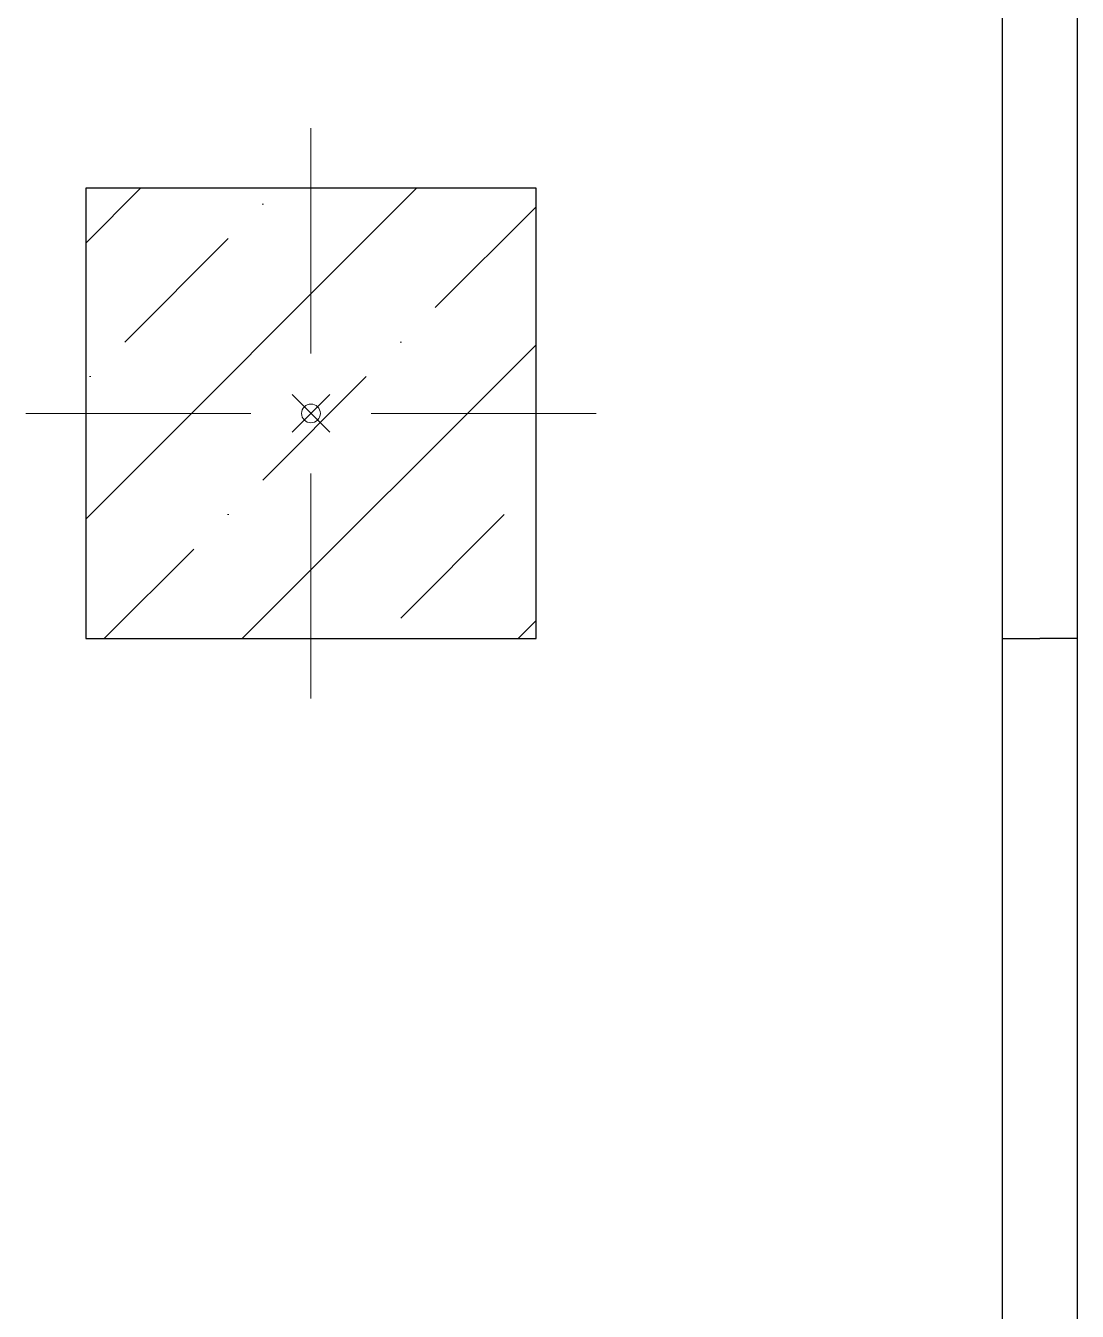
# Model space of a CAD drawing. Extents: x -3873 to 164127, y 7129 to 96529.
# Drawn here: x 57137 to 58538, y 70133 to 71847 of the extents above; entities that cross this region are included whole.
import ezdxf

# ---------------------------------------------------------------- set-up
doc = ezdxf.new("R2010")
doc.units = 0
doc.header["$PDMODE"] = 35
doc.header["$PDSIZE"] = 25
doc.layers.add('BUILDING', color=2, linetype='CONTINUOUS')
doc.layers.add('Конструктив - Колонны', color=7, linetype='CONTINUOUS')
doc.layers.add('Конструктив - Колонны_Ном._пера__1', color=7, linetype='CONTINUOUS', lineweight=25)
doc.layers.add('Конструктив - Колонны_Ном._пера__168', color=7, linetype='CONTINUOUS', lineweight=13, true_color=0x03e77f)
doc.layers.add('Конструктив - Колонны_Ном._пера__202', color=7, linetype='CONTINUOUS', lineweight=13, true_color=0xde8d00)

# ---------------------------------------------------------------- blocks, each defined once
blk = doc.blocks.new('Колонна_27', base_point=(-30000, 48000))
at = {"layer": 'Конструктив - Колонны_Ном._пера__202', "linetype": 'Continuous'}
h = blk.add_hatch(dxfattribs=at)
h.set_pattern_fill('ЖЕЛЕЗОБЕТОН__ГОСТ_', color=256, style=0, pattern_type=2)
h.set_pattern_definition([(45, (0, 0), (-183.8478, 183.8478), []), (45, (-91.92, 91.92), (-183.8478, 183.8478), [195, -65, 0, -65])])
h.paths.add_polyline_path([(-30300, 47700), (-29700, 47700), (-29700, 48300), (-30300, 48300)])
at = {"layer": 'Конструктив - Колонны_Ном._пера__1', "linetype": 'Continuous'}
for p, q in [((-29700, 48300), (-30300, 48300)), ((-30300, 48300), (-30300, 47700)), ((-29700, 47700), (-29700, 48300)), ((-30300, 47700), (-29700, 47700))]:
    blk.add_line(p, q, dxfattribs=at)
at = {"layer": 'Конструктив - Колонны_Ном._пера__168', "linetype": 'Continuous'}
for p, q in [((-30000, 48080), (-30000, 48380)), ((-30080, 48000), (-30380, 48000)), ((-29920, 48000), (-29620, 48000)), ((-30000, 47920), (-30000, 47620))]:
    blk.add_line(p, q, dxfattribs=at)
blk.add_point((-30000, 48000), dxfattribs=at)

msp = doc.modelspace()

# ---------------------------------------------------------------- linework, layer by layer
at = {"layer": 'BUILDING', "color": 2, "linetype": 'BYBLOCK'}
for p, q in [((58437.7, 75642.4), (58437.7, 71030)), ((58437.7, 71030), (58487.7, 71030)), ((58437.7, 71030), (58437.7, 66180)), ((58437.7, 71030), (58487.7, 71030))]:
    msp.add_line(p, q, dxfattribs=at)
at = {"layer": 'BUILDING', "color": 2}
for p, q in [((58537.7, 75642.4), (58537.7, 71030)), ((58537.7, 71030), (58487.7, 71030)), ((58537.7, 71030), (58487.7, 71030)), ((58537.7, 71030), (58537.7, 66180))]:
    msp.add_line(p, q, dxfattribs=at)

# ---------------------------------------------------------------- block references
at = {"layer": 'Конструктив - Колонны'}
msp.add_blockref('Колонна_27', (57516.8, 71330), dxfattribs=at)

doc.saveas('drawing.dxf')
